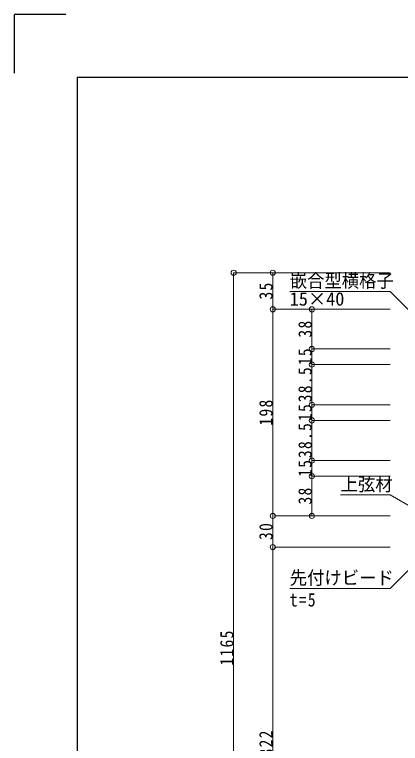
# Model space of a CAD drawing. Units: millimetres at full size, sheet at 1:5; some dimension numbers follow another scale. Extents: x -1050 to 1050, y -742 to 742.
# Drawn here: x -1050 to -680, y 44 to 742 of the extents above; entities that cross this region are included whole.
import ezdxf
from ezdxf.enums import TextEntityAlignment as Align

# ---------------------------------------------------------------- set-up
doc = ezdxf.new("R2010")
doc.units = ezdxf.units.MM
doc.header["$LTSCALE"] = 5
doc.layers.add('0-3_寸法', color=54, linetype='Continuous', lineweight=20)
doc.layers.add('0-9_文字', color=3, linetype='Continuous', lineweight=20)
doc.layers.add('1-4_印刷位置ライン', color=7, linetype='Continuous')
doc.layers.add('1-5_図枠1_1', color=7, linetype='Continuous')
doc.styles.add('ＭＳ ゴシック', font='')
doc.styles.get('ＭＳ ゴシック').set_extended_font_data('MS Gothic')

# ---------------------------------------------------------------- blocks, each defined once
blk = doc.blocks.new('dimension_origin')
at = {"color": 0, "linetype": 'Continuous', "lineweight": -2}
blk.add_circle((0, 0), 1.25, dxfattribs=at)

msp = doc.modelspace()

# ---------------------------------------------------------------- linework, layer by layer
at = {"layer": '0-3_寸法'}
for p, q in [((-840, 495), (-840, -224.293)), ((-690, 495), (-840, 495)), ((-802.5, 495), (-802.5, 460)), ((-802.5, 460), (-802.5, 262)), ((-690, 460), (-802.5, 460)), ((-765, 460), (-765, 422)), ((-765, 422), (-765, 407)), ((-690, 422), (-765, 422)), ((-765, 407), (-765, 368.5)), ((-690, 407), (-765, 407)), ((-765, 368.5), (-765, 353.5)), ((-690, 368.5), (-765, 368.5)), ((-765, 353.5), (-765, 315)), ((-690, 353.5), (-765, 353.5)), ((-765, 315), (-765, 300)), ((-690, 315), (-765, 315)), ((-765, 300), (-765, 262)), ((-690, 300), (-765, 300)), ((-802.5, 262), (-802.5, 232)), ((-690, 262), (-800.915, 262)), ((-802.5, 232), (-802.5, -144.293)), ((-690, 232), (-800.915, 232))]:
    msp.add_line(p, q, dxfattribs=at)
at = {"layer": '0-9_文字'}
for points in [[(-634.845, 422), (-690, 477.155), (-786.25, 477.155)], [(-655.239, 262), (-690, 282.069), (-737.5, 282.069)], [(-650.517, 231.902), (-690, 192.417), (-786.25, 192.417)]]:
    msp.add_lwpolyline(points, dxfattribs=at)
at = {"layer": '1-4_印刷位置ライン'}
for p in [(-1050, 686.222), (-1000.874, 742.5)]:
    msp.add_line(p, (-1050, 742.5), dxfattribs=at)
at = {"layer": '1-5_図枠1_1'}
msp.add_line((-990, 682.5), (703.535, 682.5), dxfattribs=at)
msp.add_lwpolyline([(-990, 682.5), (-990, -707.5), (990, -707.5)], dxfattribs=at)

# ---------------------------------------------------------------- block references
at = {"layer": '0-3_寸法', "xscale": 2, "yscale": 2}
for p, rotation in [((-840, 495), 90), ((-802.5, 495), 90), ((-802.5, 460), 270), ((-802.5, 460), 90), ((-765, 460), 90), ((-765, 422), 270), ((-765, 422), 90), ((-765, 407), 270), ((-765, 407), 90), ((-765, 368.5), 270), ((-765, 368.5), 90), ((-765, 353.5), 270), ((-765, 353.5), 90), ((-765, 315), 270), ((-765, 315), 90), ((-765, 300), 270), ((-765, 300), 90), ((-802.5, 262), 270), ((-802.5, 262), 90), ((-765, 262), 270), ((-802.5, 232), 270), ((-802.5, 232), 90)]:
    msp.add_blockref('dimension_origin', p, dxfattribs=dict(at, rotation=rotation))

# ---------------------------------------------------------------- texts
at = {"layer": '0-3_寸法', "char_height": 12.83, "attachment_point": 7, "rotation": 90, "style": 'ＭＳ ゴシック'}
for s, insert in [('\\T1.17;\\W0.85;35', (-802.5, 469.375)), ('\\T1.17;\\W0.85;38', (-765, 432.875)), ('\\T1.17;\\W0.85;15', (-765, 406.375)), ('\\T1.17;\\W0.85;38.5', (-765, 370.875)), ('\\T1.17;\\W0.85;198', (-802.5, 348.5)), ('\\T1.17;\\W0.85;15', (-765, 352.875)), ('\\T1.17;\\W0.85;38.5', (-765, 317.375)), ('\\T1.17;\\W0.85;15', (-765, 299.375)), ('\\T1.17;\\W0.85;38', (-765, 272.875)), ('\\T1.17;\\W0.85;30', (-802.5, 238.875)), ('\\T1.17;\\W0.85;1165', (-840, 118.479)), ('\\T1.17;\\W0.85;822', (-802.5, 31.354))]:
    msp.add_mtext(s, dxfattribs=dict(at, insert=insert))
at = {"layer": '0-9_文字', "style": 'ＭＳ ゴシック', "width": 0.95}
for s, p in [('嵌合型横格子', (-786.25, 477.155)), ('上弦材', (-737.5, 282.069)), ('先付けビード', (-786.25, 192.417))]:
    msp.add_text(s, height=12.83, dxfattribs=at).set_placement(p, align=Align.BOTTOM_LEFT)
at = {"layer": '0-9_文字', "style": 'ＭＳ ゴシック'}
msp.add_text('15×40', height=12.83, dxfattribs=at).set_placement((-786.25, 459.655), align=Align.BOTTOM_LEFT)
at = {"layer": '0-9_文字', "insert": (-786.25, 174.917), "char_height": 12.83, "attachment_point": 7, "style": 'ＭＳ ゴシック'}
msp.add_mtext('\\T1.17;\\W0.85;t=5', dxfattribs=at)

doc.saveas('drawing.dxf')
